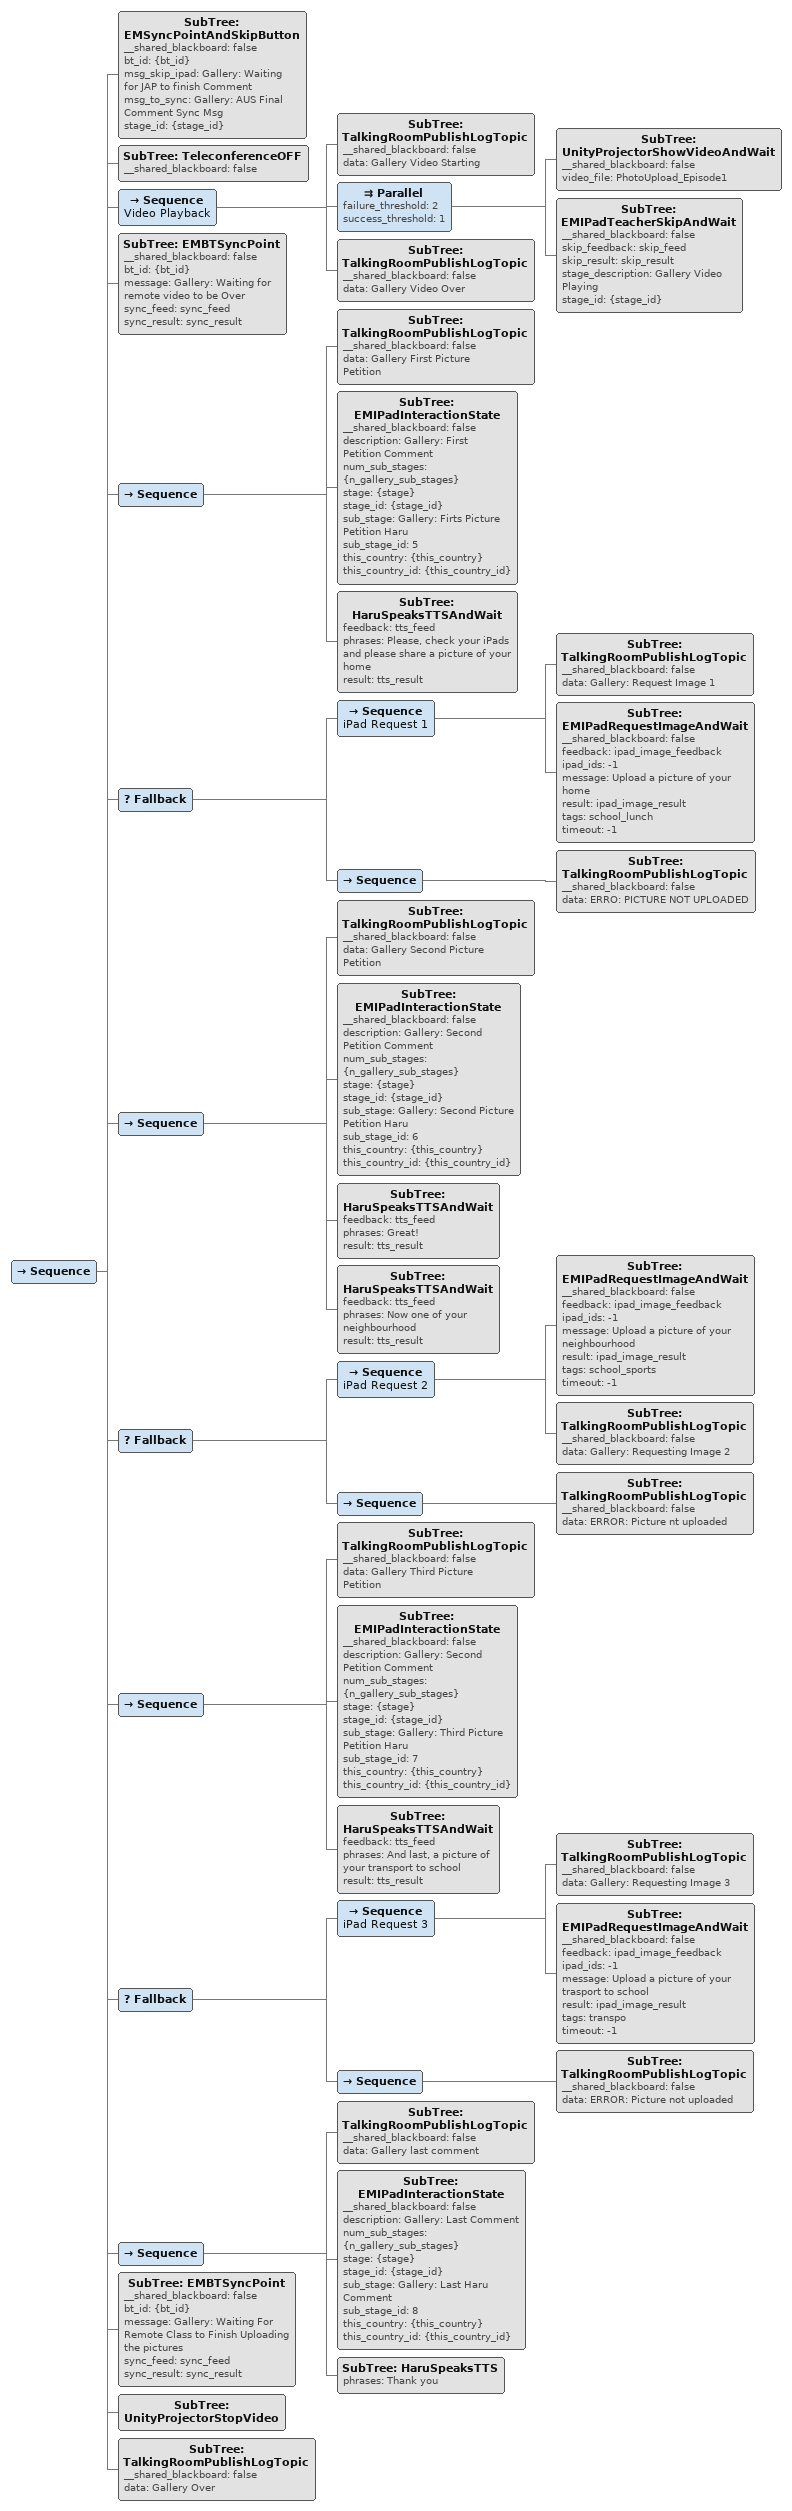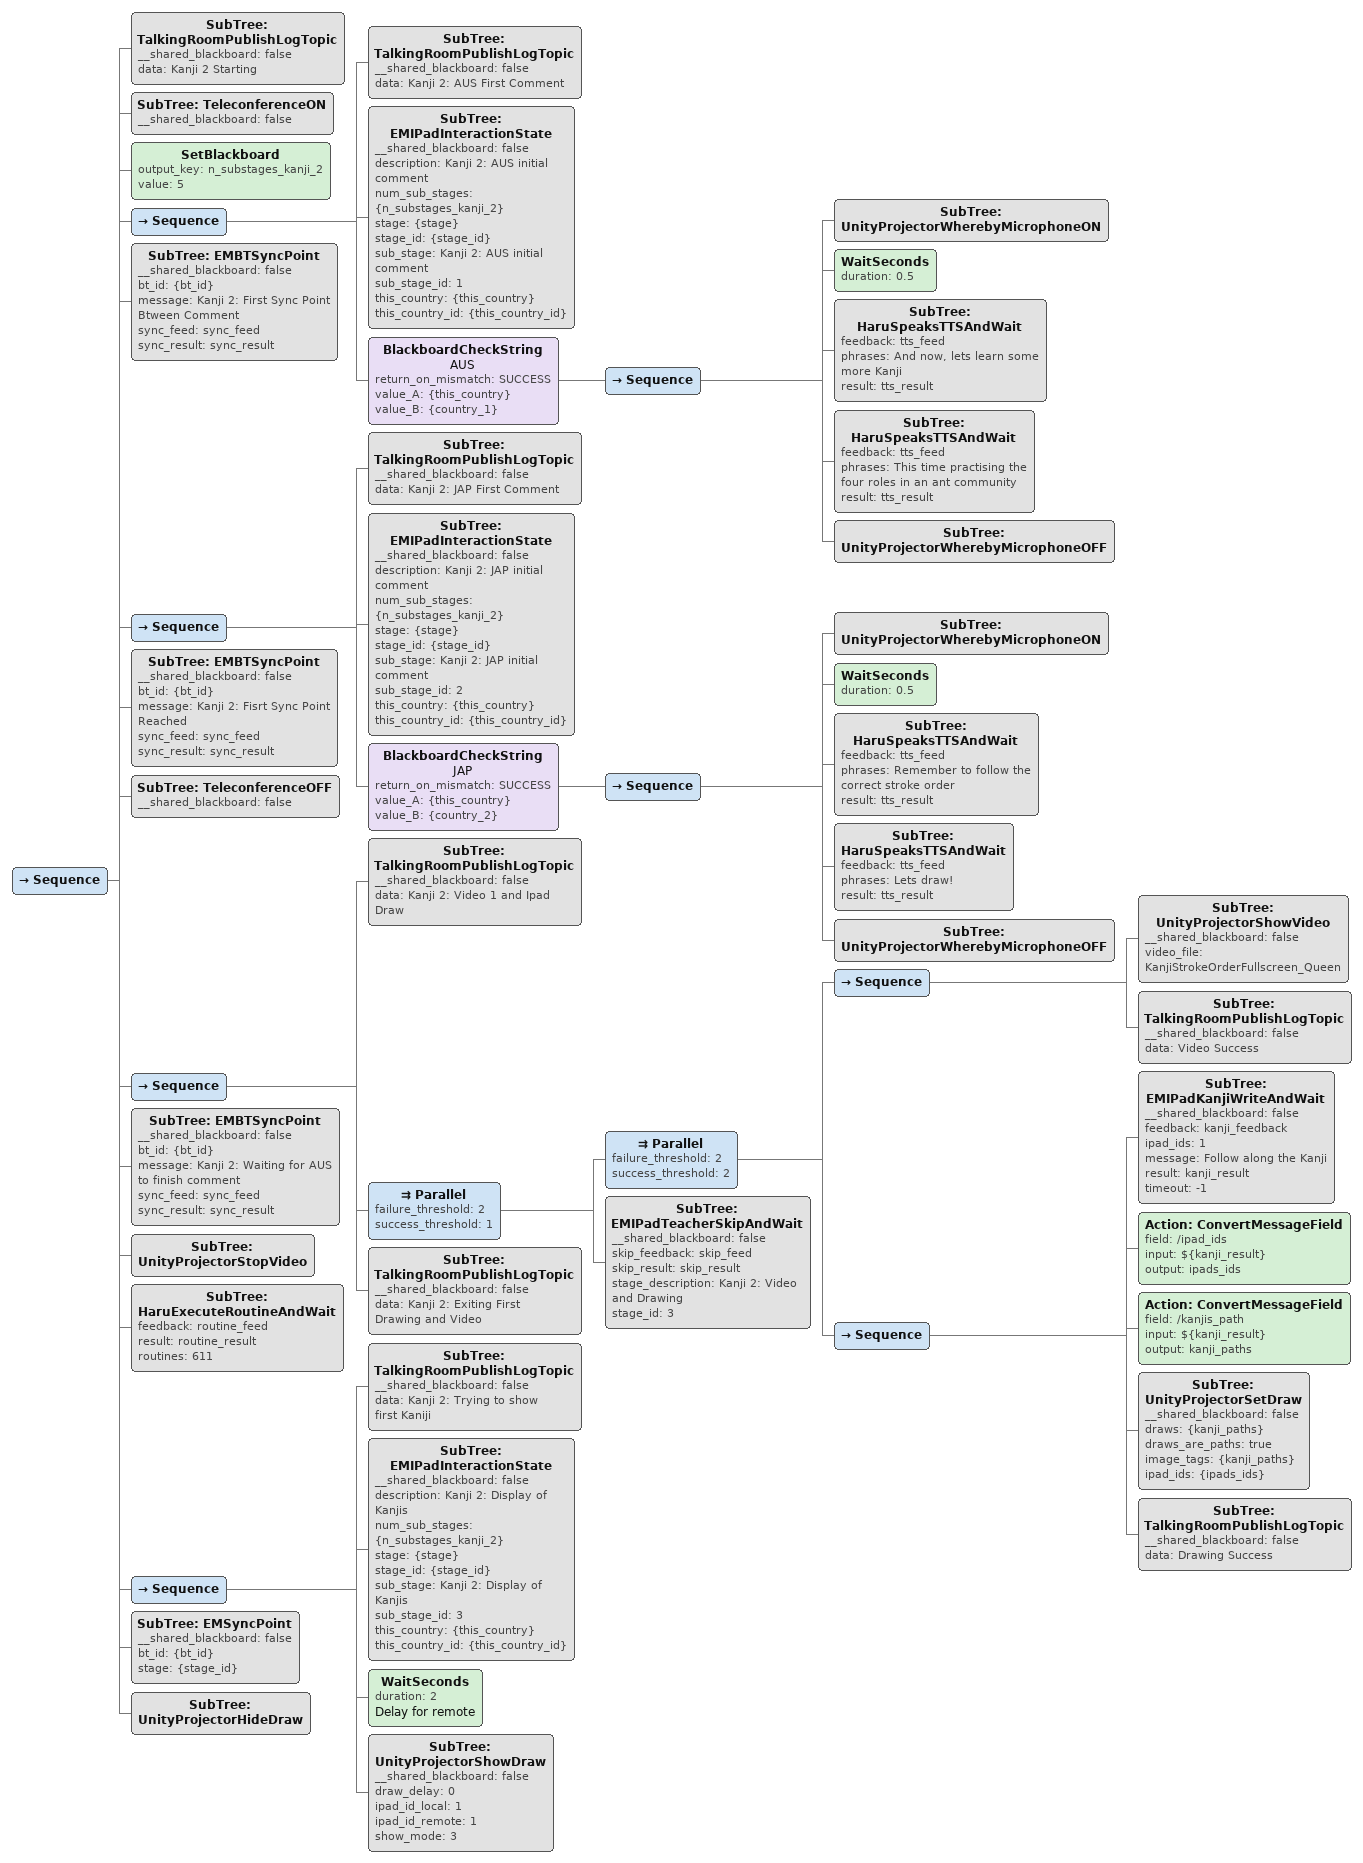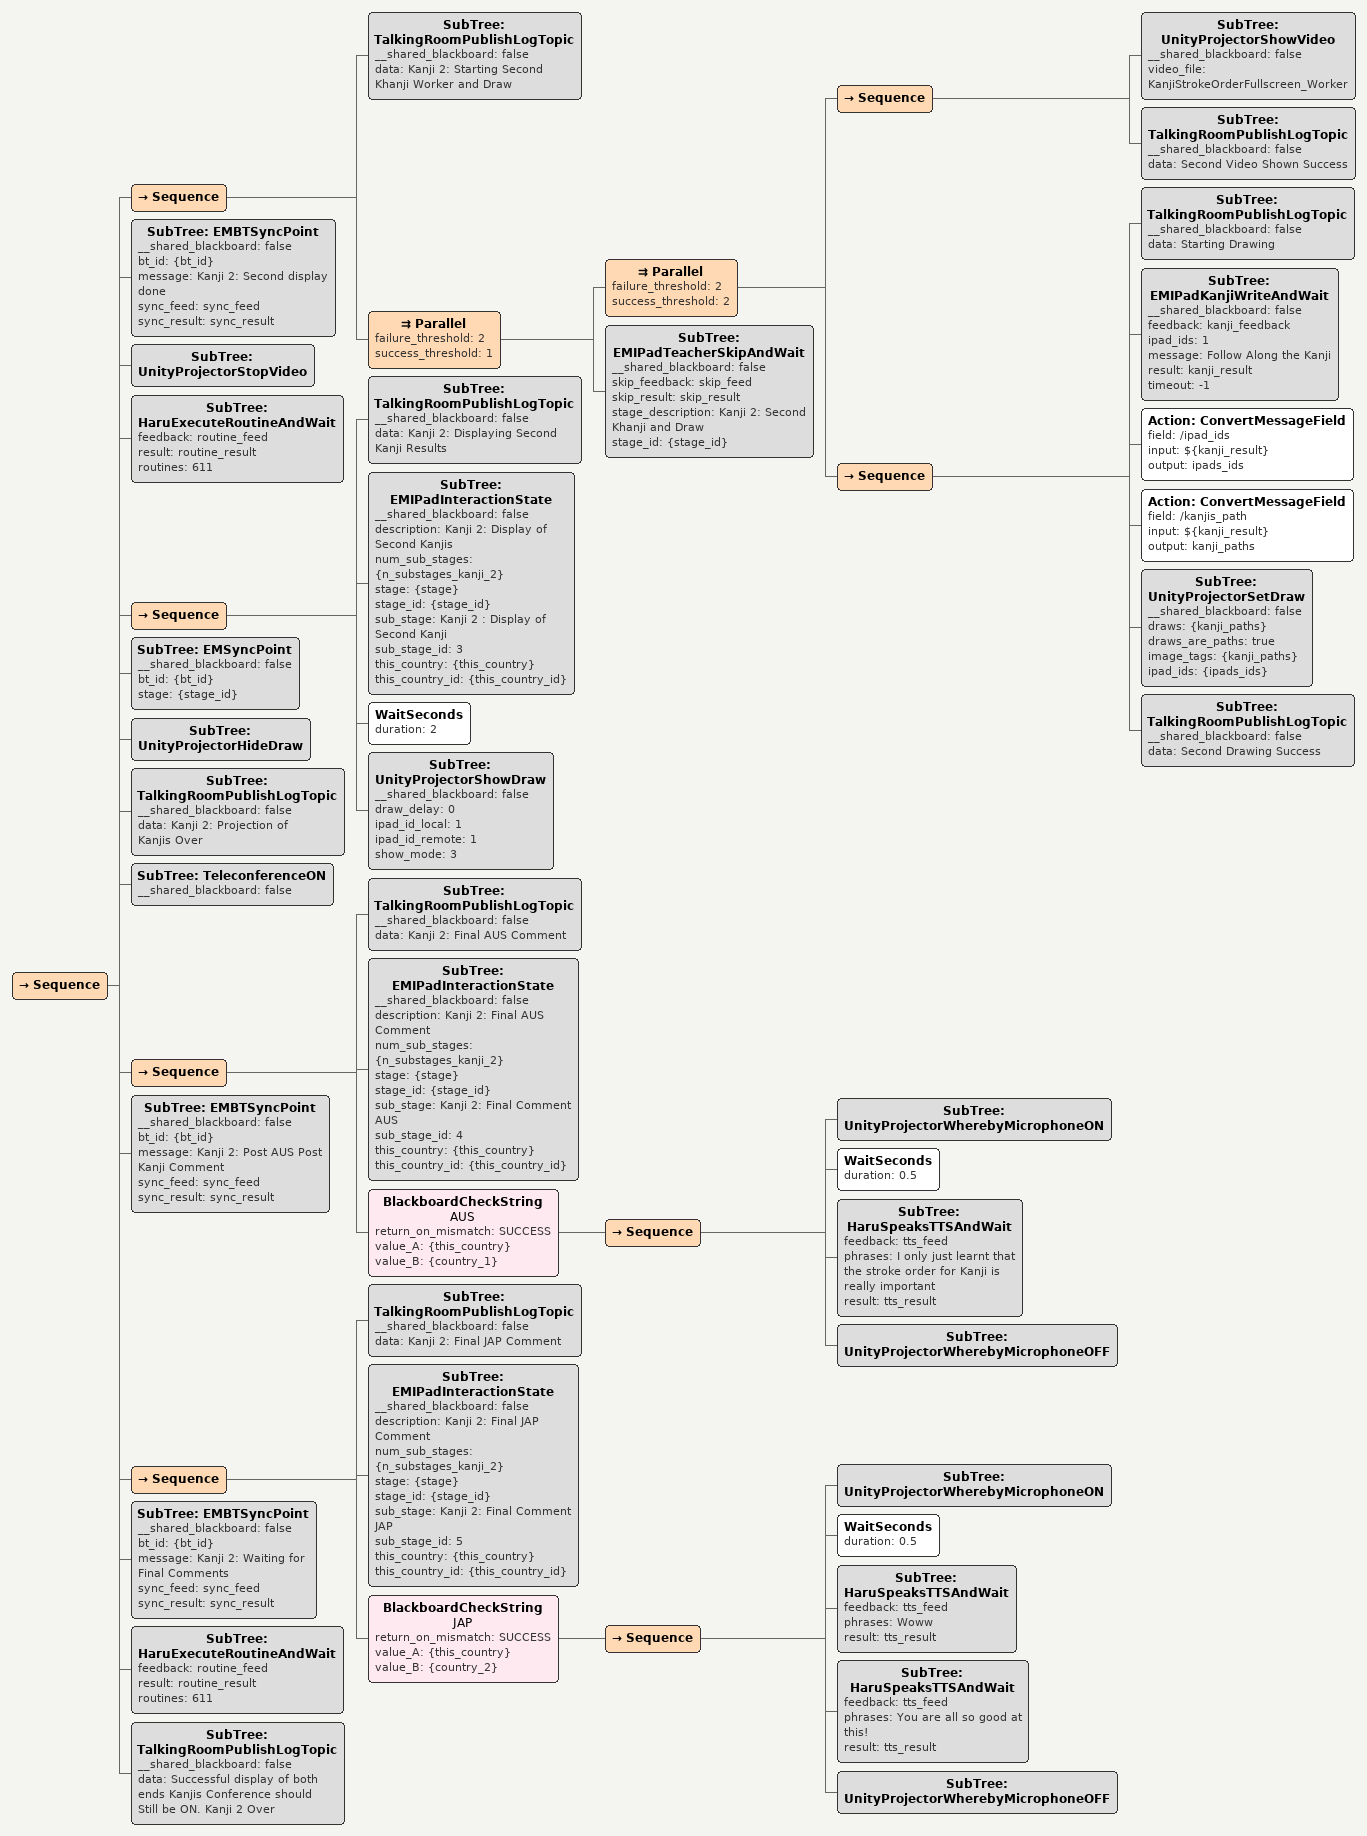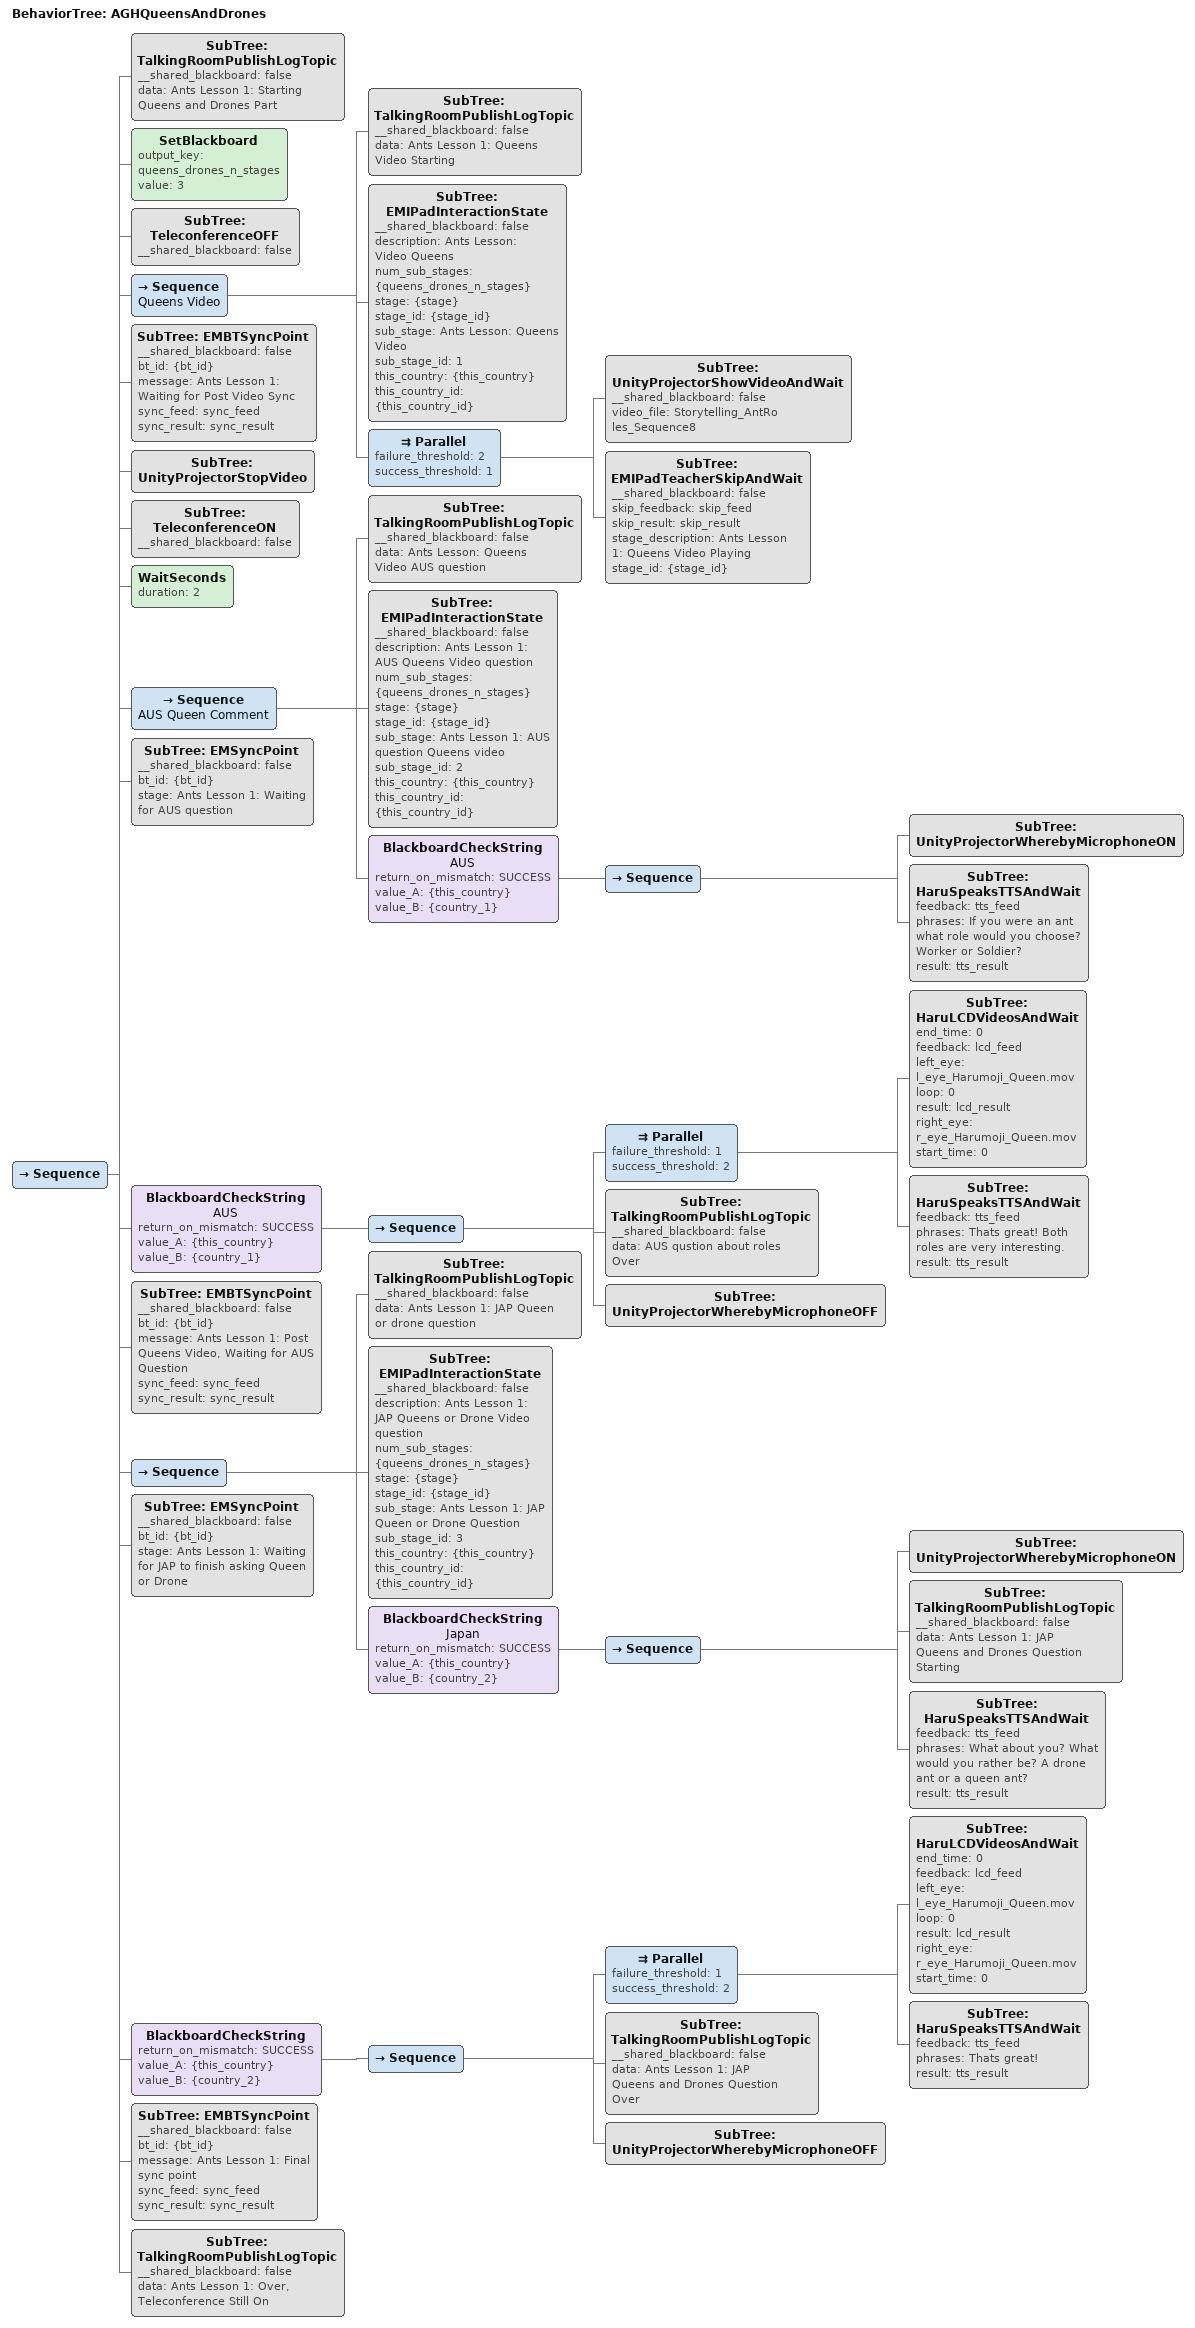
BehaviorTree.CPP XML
<Sequence>
    <SubTree ID="EMSyncPointAndSkipButton" __shared_blackboard="false" bt_id="{bt_id}" msg_skip_ipad="Gallery: Waiting for JAP to finish Comment" msg_to_sync="Gallery: AUS Final Comment Sync Msg" stage_id="{stage_id}"/>
    <SubTree ID="TeleconferenceOFF" __shared_blackboard="false"/>
    <Sequence name="Video Playback">
        <SubTree ID="TalkingRoomPublishLogTopic" __shared_blackboard="false" data="Gallery Video Starting"/>
        <Parallel failure_threshold="2" success_threshold="1">
            <SubTree ID="UnityProjectorShowVideoAndWait" __shared_blackboard="false" video_file="PhotoUpload_Episode1"/>
            <SubTree ID="EMIPadTeacherSkipAndWait" __shared_blackboard="false" skip_feedback="skip_feed" skip_result="skip_result" stage_description="Gallery Video Playing" stage_id="{stage_id}"/>
        </Parallel>
        <SubTree ID="TalkingRoomPublishLogTopic" __shared_blackboard="false" data="Gallery Video Over"/>
    </Sequence>
    <SubTree ID="EMBTSyncPoint" __shared_blackboard="false" bt_id="{bt_id}" message="Gallery: Waiting for remote video to be Over" sync_feed="sync_feed" sync_result="sync_result"/>
    <Sequence>
        <SubTree ID="TalkingRoomPublishLogTopic" __shared_blackboard="false" data="Gallery First Picture Petition"/>
        <SubTree ID="EMIPadInteractionState" __shared_blackboard="false" description="Gallery: First Petition Comment" num_sub_stages="{n_gallery_sub_stages}" stage="{stage}" stage_id="{stage_id}" sub_stage="Gallery: Firts Picture Petition Haru" sub_stage_id="5" this_country="{this_country}" this_country_id="{this_country_id}"/>
        <SubTree ID="HaruSpeaksTTSAndWait" feedback="tts_feed" phrases="Please, check your iPads and please share a picture of your home" result="tts_result"/>
    </Sequence>
    <Fallback>
        <Sequence name="iPad Request 1">
            <SubTree ID="TalkingRoomPublishLogTopic" __shared_blackboard="false" data="Gallery: Request Image 1"/>
            <SubTree ID="EMIPadRequestImageAndWait" __shared_blackboard="false" feedback="ipad_image_feedback" ipad_ids="-1" message="Upload a picture of your home" result="ipad_image_result" tags="school_lunch" timeout="-1"/>
        </Sequence>
        <Sequence>
            <SubTree ID="TalkingRoomPublishLogTopic" __shared_blackboard="false" data="ERRO: PICTURE NOT UPLOADED"/>
        </Sequence>
    </Fallback>
    <Sequence>
        <SubTree ID="TalkingRoomPublishLogTopic" __shared_blackboard="false" data="Gallery Second Picture Petition"/>
        <SubTree ID="EMIPadInteractionState" __shared_blackboard="false" description="Gallery: Second Petition Comment" num_sub_stages="{n_gallery_sub_stages}" stage="{stage}" stage_id="{stage_id}" sub_stage="Gallery: Second Picture Petition Haru" sub_stage_id="6" this_country="{this_country}" this_country_id="{this_country_id}"/>
        <SubTree ID="HaruSpeaksTTSAndWait" feedback="tts_feed" phrases="Great!" result="tts_result"/>
        <SubTree ID="HaruSpeaksTTSAndWait" feedback="tts_feed" phrases="Now one of your neighbourhood " result="tts_result"/>
    </Sequence>
    <Fallback>
        <Sequence name="iPad Request 2">
            <SubTree ID="EMIPadRequestImageAndWait" __shared_blackboard="false" feedback="ipad_image_feedback" ipad_ids="-1" message="Upload a picture of your neighbourhood" result="ipad_image_result" tags="school_sports" timeout="-1"/>
            <SubTree ID="TalkingRoomPublishLogTopic" __shared_blackboard="false" data="Gallery: Requesting Image 2"/>
        </Sequence>
        <Sequence>
            <SubTree ID="TalkingRoomPublishLogTopic" __shared_blackboard="false" data="ERROR: Picture nt uploaded"/>
        </Sequence>
    </Fallback>
    <Sequence>
        <SubTree ID="TalkingRoomPublishLogTopic" __shared_blackboard="false" data="Gallery Third Picture Petition"/>
        <SubTree ID="EMIPadInteractionState" __shared_blackboard="false" description="Gallery: Second Petition Comment" num_sub_stages="{n_gallery_sub_stages}" stage="{stage}" stage_id="{stage_id}" sub_stage="Gallery: Third Picture Petition Haru" sub_stage_id="7" this_country="{this_country}" this_country_id="{this_country_id}"/>
        <SubTree ID="HaruSpeaksTTSAndWait" feedback="tts_feed" phrases="And last, a picture of your transport to school" result="tts_result"/>
    </Sequence>
    <Fallback>
        <Sequence name="iPad Request 3">
            <SubTree ID="TalkingRoomPublishLogTopic" __shared_blackboard="false" data="Gallery: Requesting Image 3"/>
            <SubTree ID="EMIPadRequestImageAndWait" __shared_blackboard="false" feedback="ipad_image_feedback" ipad_ids="-1" message="Upload a picture of your trasport to school" result="ipad_image_result" tags="transpo" timeout="-1"/>
        </Sequence>
        <Sequence>
            <SubTree ID="TalkingRoomPublishLogTopic" __shared_blackboard="false" data="ERROR: Picture not uploaded"/>
        </Sequence>
    </Fallback>
    <Sequence>
        <SubTree ID="TalkingRoomPublishLogTopic" __shared_blackboard="false" data="Gallery last comment"/>
        <SubTree ID="EMIPadInteractionState" __shared_blackboard="false" description="Gallery:  Last Comment" num_sub_stages="{n_gallery_sub_stages}" stage="{stage}" stage_id="{stage_id}" sub_stage="Gallery: Last Haru Comment" sub_stage_id="8" this_country="{this_country}" this_country_id="{this_country_id}"/>
        <SubTree ID="HaruSpeaksTTS" phrases="Thank you"/>
    </Sequence>
    <SubTree ID="EMBTSyncPoint" __shared_blackboard="false" bt_id="{bt_id}" message="Gallery: Waiting For Remote Class to Finish Uploading the pictures" sync_feed="sync_feed" sync_result="sync_result"/>
    <SubTree ID="UnityProjectorStopVideo"/>
    <SubTree ID="TalkingRoomPublishLogTopic" __shared_blackboard="false" data="Gallery Over"/>
</Sequence>

<Sequence>
            <SubTree ID="TalkingRoomPublishLogTopic" __shared_blackboard="false" data="Kanji 2 Starting"/>
            <SubTree ID="TeleconferenceON" __shared_blackboard="false"/>
            <SetBlackboard output_key="n_substages_kanji_2" value="5"/>
            <Sequence>
                <SubTree ID="TalkingRoomPublishLogTopic" __shared_blackboard="false" data="Kanji 2: AUS First Comment"/>
                <SubTree ID="EMIPadInteractionState" __shared_blackboard="false" description="Kanji 2: AUS initial comment" num_sub_stages="{n_substages_kanji_2}" stage="{stage}" stage_id="{stage_id}" sub_stage="Kanji 2: AUS initial comment" sub_stage_id="1" this_country="{this_country}" this_country_id="{this_country_id}"/>
                <BlackboardCheckString name="AUS" return_on_mismatch="SUCCESS" value_A="{this_country}" value_B="{country_1}">
                    <Sequence>
                        <SubTree ID="UnityProjectorWherebyMicrophoneON"/>
                        <WaitSeconds duration="0.5"/>
                        <SubTree ID="HaruSpeaksTTSAndWait" feedback="tts_feed" phrases="And now, lets learn some more
Kanji" result="tts_result"/>
                        <SubTree ID="HaruSpeaksTTSAndWait" feedback="tts_feed" phrases="This time practising
the four roles in an ant
community" result="tts_result"/>
                        <SubTree ID="UnityProjectorWherebyMicrophoneOFF"/>
                    </Sequence>
                </BlackboardCheckString>
            </Sequence>
            <SubTree ID="EMBTSyncPoint" __shared_blackboard="false" bt_id="{bt_id}" message="Kanji 2: First Sync Point Btween Comment" sync_feed="sync_feed" sync_result="sync_result"/>
            <Sequence>
                <SubTree ID="TalkingRoomPublishLogTopic" __shared_blackboard="false" data="Kanji 2: JAP First Comment"/>
                <SubTree ID="EMIPadInteractionState" __shared_blackboard="false" description="Kanji 2: JAP initial comment" num_sub_stages="{n_substages_kanji_2}" stage="{stage}" stage_id="{stage_id}" sub_stage="Kanji 2: JAP initial comment" sub_stage_id="2" this_country="{this_country}" this_country_id="{this_country_id}"/>
                <BlackboardCheckString name="JAP" return_on_mismatch="SUCCESS" value_A="{this_country}" value_B="{country_2}">
                    <Sequence>
                        <SubTree ID="UnityProjectorWherebyMicrophoneON"/>
                        <WaitSeconds duration="0.5"/>
                        <SubTree ID="HaruSpeaksTTSAndWait" feedback="tts_feed" phrases="Remember to follow the
correct stroke order" result="tts_result"/>
                        <SubTree ID="HaruSpeaksTTSAndWait" feedback="tts_feed" phrases="Lets draw!" result="tts_result"/>
                        <SubTree ID="UnityProjectorWherebyMicrophoneOFF"/>
                    </Sequence>
                </BlackboardCheckString>
            </Sequence>
            <SubTree ID="EMBTSyncPoint" __shared_blackboard="false" bt_id="{bt_id}" message="Kanji 2: Fisrt Sync Point Reached" sync_feed="sync_feed" sync_result="sync_result"/>
            <SubTree ID="TeleconferenceOFF" __shared_blackboard="false"/>
            <Sequence>
                <SubTree ID="TalkingRoomPublishLogTopic" __shared_blackboard="false" data="Kanji 2: Video 1 and Ipad Draw"/>
                <Parallel failure_threshold="2" success_threshold="1">
                    <Parallel failure_threshold="2" success_threshold="2">
                        <Sequence>
                            <SubTree ID="UnityProjectorShowVideo" __shared_blackboard="false" video_file="KanjiStrokeOrderFullscreen_Queen"/>
                            <SubTree ID="TalkingRoomPublishLogTopic" __shared_blackboard="false" data="Video Success"/>
                        </Sequence>
                        <Sequence>
                            <SubTree ID="EMIPadKanjiWriteAndWait" __shared_blackboard="false" feedback="kanji_feedback" ipad_ids="1" message="Follow along the Kanji" result="kanji_result" timeout="-1"/>
                            <Action ID="ConvertMessageField" field="/ipad_ids" input="${kanji_result}" output="ipads_ids"/>
                            <Action ID="ConvertMessageField" field="/kanjis_path" input="${kanji_result}" output="kanji_paths"/>
                            <SubTree ID="UnityProjectorSetDraw" __shared_blackboard="false" draws="{kanji_paths}" draws_are_paths="true" image_tags="{kanji_paths}" ipad_ids="{ipads_ids}"/>
                            <SubTree ID="TalkingRoomPublishLogTopic" __shared_blackboard="false" data="Drawing Success"/>
                        </Sequence>
                    </Parallel>
                    <SubTree ID="EMIPadTeacherSkipAndWait" __shared_blackboard="false" skip_feedback="skip_feed" skip_result="skip_result" stage_description="Kanji 2: Video and Drawing " stage_id="3"/>
                </Parallel>
                <SubTree ID="TalkingRoomPublishLogTopic" __shared_blackboard="false" data="Kanji 2: Exiting First Drawing and Video"/>
            </Sequence>
            <SubTree ID="EMBTSyncPoint" __shared_blackboard="false" bt_id="{bt_id}" message="Kanji 2: Waiting for AUS to finish comment" sync_feed="sync_feed" sync_result="sync_result"/>
            <SubTree ID="UnityProjectorStopVideo"/>
            <SubTree ID="HaruExecuteRoutineAndWait" feedback="routine_feed" result="routine_result" routines="611"/>
            <Sequence>
                <SubTree ID="TalkingRoomPublishLogTopic" __shared_blackboard="false" data="Kanji 2: Trying to show first Kaniji"/>
                <SubTree ID="EMIPadInteractionState" __shared_blackboard="false" description="Kanji 2: Display of Kanjis" num_sub_stages="{n_substages_kanji_2}" stage="{stage}" stage_id="{stage_id}" sub_stage="Kanji 2: Display of  Kanjis" sub_stage_id="3" this_country="{this_country}" this_country_id="{this_country_id}"/>
                <WaitSeconds duration="2" name="Delay for remote "/>
                <SubTree ID="UnityProjectorShowDraw" __shared_blackboard="false" draw_delay="0" ipad_id_local="1" ipad_id_remote="1" show_mode="3"/>
            </Sequence>
            <SubTree ID="EMSyncPoint" __shared_blackboard="false" bt_id="{bt_id}" stage="{stage_id}"/>
            <SubTree ID="UnityProjectorHideDraw"/>
        </Sequence>

<Sequence>
            <Sequence>
                <SubTree ID="TalkingRoomPublishLogTopic" __shared_blackboard="false" data="Kanji 2:  Starting Second Khanji Worker and Draw"/>
                <Parallel failure_threshold="2" success_threshold="1">
                    <Parallel failure_threshold="2" success_threshold="2">
                        <Sequence>
                            <SubTree ID="UnityProjectorShowVideo" __shared_blackboard="false" video_file="KanjiStrokeOrderFullscreen_Worker"/>
                            <SubTree ID="TalkingRoomPublishLogTopic" __shared_blackboard="false" data="Second Video Shown Success"/>
                        </Sequence>
                        <Sequence>
                            <SubTree ID="TalkingRoomPublishLogTopic" __shared_blackboard="false" data="Starting Drawing "/>
                            <SubTree ID="EMIPadKanjiWriteAndWait" __shared_blackboard="false" feedback="kanji_feedback" ipad_ids="1" message="Follow Along the Kanji" result="kanji_result" timeout="-1"/>
                            <Action ID="ConvertMessageField" field="/ipad_ids" input="${kanji_result}" output="ipads_ids"/>
                            <Action ID="ConvertMessageField" field="/kanjis_path" input="${kanji_result}" output="kanji_paths"/>
                            <SubTree ID="UnityProjectorSetDraw" __shared_blackboard="false" draws="{kanji_paths}" draws_are_paths="true" image_tags="{kanji_paths}" ipad_ids="{ipads_ids}"/>
                            <SubTree ID="TalkingRoomPublishLogTopic" __shared_blackboard="false" data="Second Drawing Success"/>
                        </Sequence>
                    </Parallel>
                    <SubTree ID="EMIPadTeacherSkipAndWait" __shared_blackboard="false" skip_feedback="skip_feed" skip_result="skip_result" stage_description="Kanji 2: Second Khanji and Draw" stage_id="{stage_id}"/>
                </Parallel>
            </Sequence>
            <SubTree ID="EMBTSyncPoint" __shared_blackboard="false" bt_id="{bt_id}" message="Kanji 2: Second display done" sync_feed="sync_feed" sync_result="sync_result"/>
            <SubTree ID="UnityProjectorStopVideo"/>
            <SubTree ID="HaruExecuteRoutineAndWait" feedback="routine_feed" result="routine_result" routines="611"/>
            <Sequence>
                <SubTree ID="TalkingRoomPublishLogTopic" __shared_blackboard="false" data="Kanji 2: Displaying Second Kanji Results"/>
                <SubTree ID="EMIPadInteractionState" __shared_blackboard="false" description="Kanji 2: Display of Second Kanjis" num_sub_stages="{n_substages_kanji_2}" stage="{stage}" stage_id="{stage_id}" sub_stage="Kanji 2 : Display of Second Kanji" sub_stage_id="3" this_country="{this_country}" this_country_id="{this_country_id}"/>
                <WaitSeconds duration="2"/>
                <SubTree ID="UnityProjectorShowDraw" __shared_blackboard="false" draw_delay="0" ipad_id_local="1" ipad_id_remote="1" show_mode="3"/>
            </Sequence>
            <SubTree ID="EMSyncPoint" __shared_blackboard="false" bt_id="{bt_id}" stage="{stage_id}"/>
            <SubTree ID="UnityProjectorHideDraw"/>
            <SubTree ID="TalkingRoomPublishLogTopic" __shared_blackboard="false" data="Kanji 2: Projection of Kanjis Over"/>
            <SubTree ID="TeleconferenceON" __shared_blackboard="false"/>
            <Sequence>
                <SubTree ID="TalkingRoomPublishLogTopic" __shared_blackboard="false" data="Kanji 2: Final AUS Comment"/>
                <SubTree ID="EMIPadInteractionState" __shared_blackboard="false" description="Kanji 2: Final AUS Comment" num_sub_stages="{n_substages_kanji_2}" stage="{stage}" stage_id="{stage_id}" sub_stage="Kanji 2: Final Comment AUS" sub_stage_id="4" this_country="{this_country}" this_country_id="{this_country_id}"/>
                <BlackboardCheckString name="AUS" return_on_mismatch="SUCCESS" value_A="{this_country}" value_B="{country_1}">
                    <Sequence>
                        <SubTree ID="UnityProjectorWherebyMicrophoneON"/>
                        <WaitSeconds duration="0.5"/>
                        <SubTree ID="HaruSpeaksTTSAndWait" feedback="tts_feed" phrases="I only just learnt that the
stroke order for Kanji is
really important" result="tts_result"/>
                        <SubTree ID="UnityProjectorWherebyMicrophoneOFF"/>
                    </Sequence>
                </BlackboardCheckString>
            </Sequence>
            <SubTree ID="EMBTSyncPoint" __shared_blackboard="false" bt_id="{bt_id}" message="Kanji 2: Post AUS Post Kanji Comment" sync_feed="sync_feed" sync_result="sync_result"/>
            <Sequence>
                <SubTree ID="TalkingRoomPublishLogTopic" __shared_blackboard="false" data="Kanji 2: Final JAP Comment"/>
                <SubTree ID="EMIPadInteractionState" __shared_blackboard="false" description="Kanji 2: Final JAP Comment" num_sub_stages="{n_substages_kanji_2}" stage="{stage}" stage_id="{stage_id}" sub_stage="Kanji 2: Final Comment JAP" sub_stage_id="5" this_country="{this_country}" this_country_id="{this_country_id}"/>
                <BlackboardCheckString name="JAP" return_on_mismatch="SUCCESS" value_A="{this_country}" value_B="{country_2}">
                    <Sequence>
                        <SubTree ID="UnityProjectorWherebyMicrophoneON"/>
                        <WaitSeconds duration="0.5"/>
                        <SubTree ID="HaruSpeaksTTSAndWait" feedback="tts_feed" phrases="Woww" result="tts_result"/>
                        <SubTree ID="HaruSpeaksTTSAndWait" feedback="tts_feed" phrases="You are all so good at
this!" result="tts_result"/>
                        <SubTree ID="UnityProjectorWherebyMicrophoneOFF"/>
                    </Sequence>
                </BlackboardCheckString>
            </Sequence>
            <SubTree ID="EMBTSyncPoint" __shared_blackboard="false" bt_id="{bt_id}" message="Kanji 2:  Waiting for Final Comments" sync_feed="sync_feed" sync_result="sync_result"/>
            <SubTree ID="HaruExecuteRoutineAndWait" feedback="routine_feed" result="routine_result" routines="611"/>
            <SubTree ID="TalkingRoomPublishLogTopic" __shared_blackboard="false" data="Successful display of both ends Kanjis Conference should Still be ON. Kanji 2 Over"/>
        </Sequence>

<BehaviorTree ID="AGHQueensAndDrones">
        <Sequence>
            <SubTree ID="TalkingRoomPublishLogTopic" __shared_blackboard="false" data="Ants Lesson 1: Starting Queens and Drones Part"/>
            <SetBlackboard output_key="queens_drones_n_stages" value="3"/>
            <SubTree ID="TeleconferenceOFF" __shared_blackboard="false"/>
            <Sequence name="Queens Video">
                <SubTree ID="TalkingRoomPublishLogTopic" __shared_blackboard="false" data="Ants Lesson 1: Queens Video Starting"/>
                <SubTree ID="EMIPadInteractionState" __shared_blackboard="false" description="Ants Lesson: Video Queens" num_sub_stages="{queens_drones_n_stages}" stage="{stage}" stage_id="{stage_id}" sub_stage="Ants Lesson: Queens Video" sub_stage_id="1" this_country="{this_country}" this_country_id="{this_country_id}"/>
                <Parallel failure_threshold="2" success_threshold="1">
                    <SubTree ID="UnityProjectorShowVideoAndWait" __shared_blackboard="false" video_file="Storytelling_AntRoles_Sequence8"/>
                    <SubTree ID="EMIPadTeacherSkipAndWait" __shared_blackboard="false" skip_feedback="skip_feed" skip_result="skip_result" stage_description="Ants Lesson 1: Queens Video Playing" stage_id="{stage_id}"/>
                </Parallel>
            </Sequence>
            <SubTree ID="EMBTSyncPoint" __shared_blackboard="false" bt_id="{bt_id}" message="Ants Lesson 1: Waiting for Post Video Sync" sync_feed="sync_feed" sync_result="sync_result"/>
            <SubTree ID="UnityProjectorStopVideo"/>
            <SubTree ID="TeleconferenceON" __shared_blackboard="false"/>
            <WaitSeconds duration="2"/>
            <Sequence name="AUS Queen Comment">
                <SubTree ID="TalkingRoomPublishLogTopic" __shared_blackboard="false" data="Ants Lesson: Queens Video AUS question"/>
                <SubTree ID="EMIPadInteractionState" __shared_blackboard="false" description="Ants Lesson 1: AUS Queens Video question" num_sub_stages="{queens_drones_n_stages}" stage="{stage}" stage_id="{stage_id}" sub_stage="Ants Lesson 1: AUS question Queens video" sub_stage_id="2" this_country="{this_country}" this_country_id="{this_country_id}"/>
                <BlackboardCheckString name="AUS" return_on_mismatch="SUCCESS" value_A="{this_country}" value_B="{country_1}">
                    <Sequence>
                        <SubTree ID="UnityProjectorWherebyMicrophoneON"/>
                        <SubTree ID="HaruSpeaksTTSAndWait" feedback="tts_feed" phrases="If you were an ant
what role would you
choose? Worker or Soldier?" result="tts_result"/>
                    </Sequence>
                </BlackboardCheckString>
            </Sequence>
            <SubTree ID="EMSyncPoint" __shared_blackboard="false" bt_id="{bt_id}" stage="Ants Lesson 1: Waiting for AUS question"/>
            <BlackboardCheckString name="AUS" return_on_mismatch="SUCCESS" value_A="{this_country}" value_B="{country_1}">
                <Sequence>
                    <Parallel failure_threshold="1" success_threshold="2">
                        <SubTree ID="HaruLCDVideosAndWait" end_time="0" feedback="lcd_feed" left_eye="l_eye_Harumoji_Queen.mov" loop="0" result="lcd_result" right_eye="r_eye_Harumoji_Queen.mov" start_time="0"/>
                        <SubTree ID="HaruSpeaksTTSAndWait" feedback="tts_feed" phrases="Thats great! Both roles are very interesting." result="tts_result"/>
                    </Parallel>
                    <SubTree ID="TalkingRoomPublishLogTopic" __shared_blackboard="false" data="AUS qustion about roles Over"/>
                    <SubTree ID="UnityProjectorWherebyMicrophoneOFF"/>
                </Sequence>
            </BlackboardCheckString>
            <SubTree ID="EMBTSyncPoint" __shared_blackboard="false" bt_id="{bt_id}" message="Ants Lesson 1: Post Queens Video, Waiting for AUS Question" sync_feed="sync_feed" sync_result="sync_result"/>
            <Sequence>
                <SubTree ID="TalkingRoomPublishLogTopic" __shared_blackboard="false" data="Ants Lesson 1: JAP Queen or drone question"/>
                <SubTree ID="EMIPadInteractionState" __shared_blackboard="false" description="Ants Lesson 1: JAP Queens or Drone Video question" num_sub_stages="{queens_drones_n_stages}" stage="{stage}" stage_id="{stage_id}" sub_stage="Ants Lesson 1: JAP Queen or Drone Question" sub_stage_id="3" this_country="{this_country}" this_country_id="{this_country_id}"/>
                <BlackboardCheckString name="Japan" return_on_mismatch="SUCCESS" value_A="{this_country}" value_B="{country_2}">
                    <Sequence>
                        <SubTree ID="UnityProjectorWherebyMicrophoneON"/>
                        <SubTree ID="TalkingRoomPublishLogTopic" __shared_blackboard="false" data="Ants Lesson 1: JAP Queens and Drones Question Starting"/>
                        <SubTree ID="HaruSpeaksTTSAndWait" feedback="tts_feed" phrases="What about you? What would you rather be? A drone ant or a queen ant?" result="tts_result"/>
                    </Sequence>
                </BlackboardCheckString>
            </Sequence>
            <SubTree ID="EMSyncPoint" __shared_blackboard="false" bt_id="{bt_id}" stage="Ants Lesson 1: Waiting for JAP to finish asking Queen or Drone"/>
            <BlackboardCheckString return_on_mismatch="SUCCESS" value_A="{this_country}" value_B="{country_2}">
                <Sequence>
                    <Parallel failure_threshold="1" success_threshold="2">
                        <SubTree ID="HaruLCDVideosAndWait" end_time="0" feedback="lcd_feed" left_eye="l_eye_Harumoji_Queen.mov" loop="0" result="lcd_result" right_eye="r_eye_Harumoji_Queen.mov" start_time="0"/>
                        <SubTree ID="HaruSpeaksTTSAndWait" feedback="tts_feed" phrases="Thats great! " result="tts_result"/>
                    </Parallel>
                    <SubTree ID="TalkingRoomPublishLogTopic" __shared_blackboard="false" data="Ants Lesson 1: JAP Queens and Drones Question Over"/>
                    <SubTree ID="UnityProjectorWherebyMicrophoneOFF"/>
                </Sequence>
            </BlackboardCheckString>
            <SubTree ID="EMBTSyncPoint" __shared_blackboard="false" bt_id="{bt_id}" message="Ants Lesson 1: Final sync point" sync_feed="sync_feed" sync_result="sync_result"/>
            <SubTree ID="TalkingRoomPublishLogTopic" __shared_blackboard="false" data="Ants Lesson 1: Over, Teleconference Still On"/>
        </Sequence>
    </BehaviorTree>
